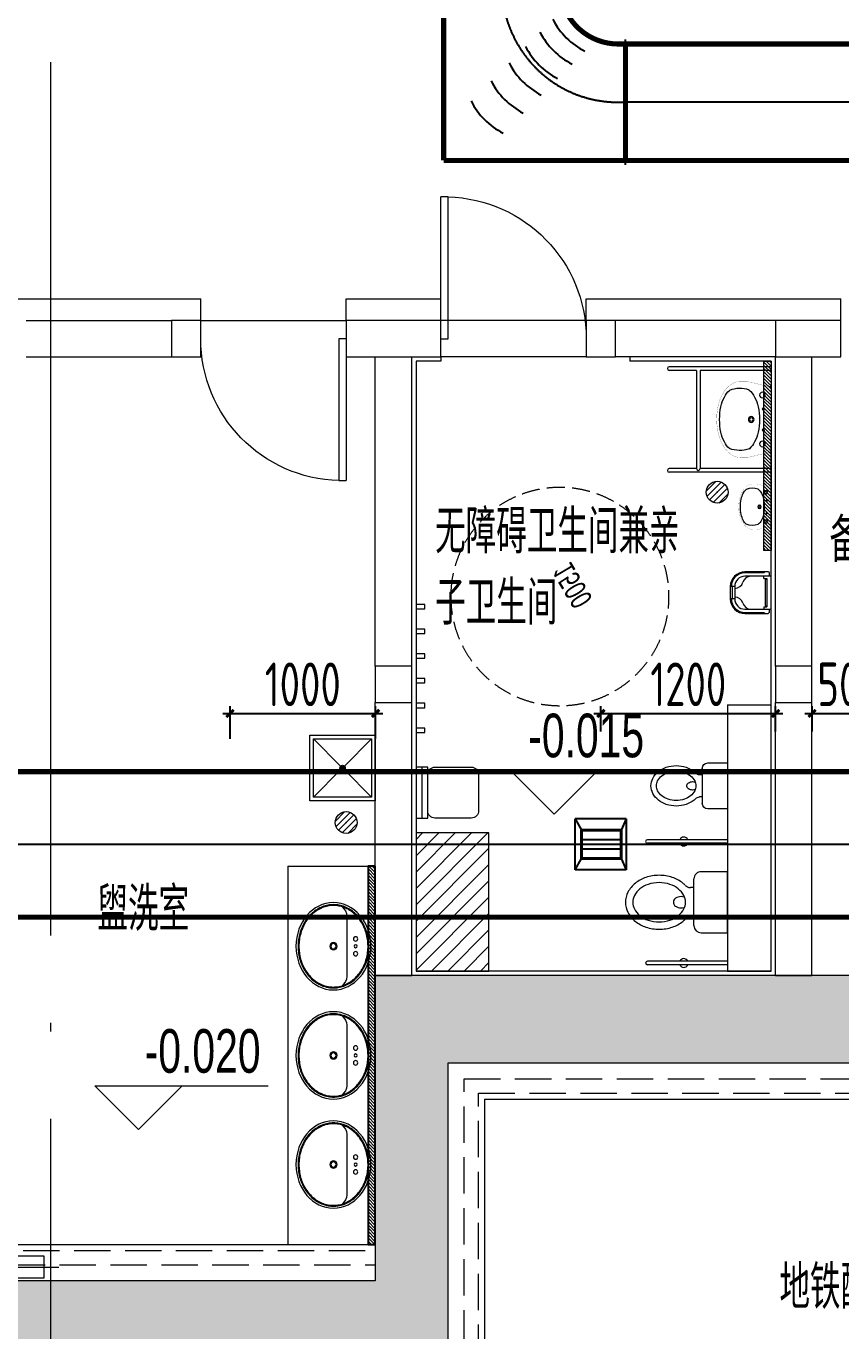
# Model space of a CAD drawing. Extents: x 4 to 13611208, y -605838 to 574722.
# Drawn here: x 12979839 to 12985439, y 413958 to 422925 of the extents above; entities that cross this region are included whole.
import ezdxf

# ---------------------------------------------------------------- set-up
doc = ezdxf.new("R2010")
doc.units = 0
doc.header["$LTSCALE"] = 1000
doc.header["$MEASUREMENT"] = 0
for name, pattern in [('CENTER2', [28.575, 19.05, -3.175, 3.175, -3.175]), ('DASH', [0.35, 0.25, -0.1]), ('DOTE', [2.42, 2, -0.2, 0.02, -0.2])]:
    doc.linetypes.add(name, pattern=pattern)
for name, color, linetype, lineweight in [('1-卫生洁具', 8, 'Continuous', 5), ('PUB_DIM', 8, 'Continuous', 5), ('建筑底图', 8, 'Continuous', 13), ('预埋件', 8, 'Continuous', 5)]:
    doc.layers.add(name, color=color, linetype=linetype, lineweight=lineweight)
for name, color, linetype in [('DUCT-X-P中心线', 5, 'CENTER2'), ('DUCT-X-P标注', 7, 'Continuous'), ('DUCT-X-P法兰', 2, 'Continuous'), ('DUCT-X-P管', 31, 'Continuous'), ('DUCT-X-P管端线', 2, 'Continuous'), ('DUCT-X-P风口', 7, 'Continuous'), ('洁具', 253, 'Continuous')]:
    doc.layers.add(name, color=color, linetype=linetype)
doc.styles.add('C', font='HZTXT_E', dxfattribs={"width": 0.7, "bigfont": 'HZTXT'})
doc.styles.add('du', font='gbenor.shx', dxfattribs={"width": 0.8, "bigfont": 'hztxt.shx'})
doc.styles.add('rs9-hz', font='rs9.shx', dxfattribs={"width": 0.7, "height": 3.5, "bigfont": 'hztxt.shx'})
doc.styles.get("Standard").update_dxf_attribs({"font": 'gbenor.shx', "bigfont": 'gbcbig.shx'})
doc.dimstyles.new('67', dxfattribs={"dimscale": 100, "dimtxt": 3, "dimasz": 0.5, "dimexe": 0.5, "dimexo": 2, "dimgap": 0.5, "dimtad": 2, "dimdec": 0, "dimrnd": 5, "dimzin": 0, "dimdsep": 46, "dimtxsty": 'du', "dimblk": 'ARCHTICK', "dimcen": 0, "dimdle": 0.5, "dimclrd": 256, "dimclre": 256, "dimclrt": 256, "dimazin": 0, "dimtfac": 1, "dimtdec": 0, "dimtix": 1, "dimtmove": 2, "dimatfit": 3, "dimfxl": 100, "dimtolj": 1, "dimtzin": 0, "dimlwd": -1, "dimlwe": -1, "dimarcsym": 0})

# ---------------------------------------------------------------- blocks, each defined once
blk = doc.blocks.new('831OFMOG')
for p, q in [((210.1, 0), (-210.1, 0)), ((-210.1, 0), (-210.1, -180)), ((210.1, -180), (210.1, 0)), ((160.1, -230), (-160.1, -230)), ((-101.4, -230), (-101.4, -254.3)), ((101.4, -230), (101.4, -254.1))]:
    blk.add_line(p, q)
blk.add_lwpolyline([(-135.1, -469.4, 0.080312), (-123, -544.2, 0.089014), (-91.8, -601.5, 0.104918), (-45.6, -639.3, 0.119812), (0.1, -650.4, 0.119812), (45.8, -639.3, 0.104918), (92, -601.5, 0.089014), (123.2, -544.2, 0.080312), (135.3, -469.4, 0.080312), (123.2, -394.6, 0.089014), (92, -337.3, 0.104918), (45.8, -299.5, 0.119812), (0.1, -288.4, 0.119812), (-45.6, -299.5, 0.104918), (-91.8, -337.3, 0.089014), (-123, -394.6, 0.080312)], format="xyb", close=True)
for points in [[(-38.7, -318.5, 0.073567), (-35.6, -339.5, 0.084454), (-27.4, -356, 0.10642), (-14.1, -367.8, 0.129709), (0, -371.5, 0.129709), (14.1, -367.8, 0.10642), (27.4, -356, 0.084454), (35.6, -339.5, 0.073567), (38.7, -318.5, 0.073567), (35.6, -297.5, 0.014016), (34.7, -294.6, 0.10642)], [(-34.7, -294.7, 0.013578), (-35.6, -297.5, 0.073567), (-38.7, -318.5, 0.073567)]]:
    blk.add_lwpolyline(points, format="xyb")
for centre, radius, start, end in [((-160.1, -180), 50, 180, 270), ((-151.4, -254.3), 50, 314.81437, 0), ((151.4, -254.1), 50, 180, 225.25549), ((160.1, -180), 50, 270, 0), ((52.2, -452.8), 234.6, 141.28635, 161.63333), ((20.4, -427.3), 193.8, 134.81437, 141.28635), ((-20.2, -427.3), 193.8, 38.71365, 45.25549), ((-52, -452.8), 234.6, 18.36667, 38.71365), ((102.3, -469.4), 287.4, 161.63333, 180), ((-102.1, -469.4), 287.4, 0, 18.36667), ((102.3, -469.4), 287.4, 180, 198.36667), ((-102.1, -469.4), 287.4, 341.63333, 0), ((52.2, -486), 234.6, 198.36667, 218.71365), ((-52, -486), 234.6, 321.28635, 341.63333), ((20.4, -511.6), 193.8, 218.71365, 242.67141), ((0.1, -550.8), 149.6, 242.67141, 270), ((0.1, -550.8), 149.6, 270, 297.32859), ((-20.2, -511.6), 193.8, 297.32859, 321.28635)]:
    blk.add_arc(centre, radius, start, end)
at = {"width": 0.8, "flags": 9}
for tag in ['XSIZE', 'YSIZE']:
    blk.add_attdef(tag, (0, 0), '', height=0.5, dxfattribs=at)
blk = doc.blocks.new('M_E11')
for p, q in [((-280, -10), (-280, 0)), ((280, 0), (280, -10)), ((-251, -189), (-251, -186)), ((-248, -183), (-250, -185))]:
    blk.add_line(p, q)
at = {"const_width": 1.5}
for points in [[(-280, 0), (280, 0)], [(-326, -200), (-280, -5)], [(326, -204), (280, -5)]]:
    blk.add_lwpolyline(points, dxfattribs=at)
for points in [[(253, -188, 0.098208), (193, -141, 0.066287), (110, -111, 0.052428), (0, -100, 0.052428), (-110, -111, 0.066287), (-193, -141, 0.093876), (-251, -186, 0.171377)], [(-250, -358, 0.091341), (-193, -401, 0.066287), (-110, -431, 0.052428), (0, -442, 0.052428), (110, -431, 0.066287), (193, -401, 0.091756), (250, -358, 0.171377)]]:
    blk.add_lwpolyline(points, format="xyb")
for points in [[(-326, -200, 0.008223), (-326, -204, 0.149285)], [(-326, -266, 0.149285), (-304, -337, 0.107079), (-231, -408, 0.075625), (-131, -450, 0.062436), (-1, -467, 0.062436), (130, -452, 0.075625), (230, -410, 0.107079), (304, -339, 0.149285), (326, -268, 0.005205), (326, -266, 0.086596)]]:
    blk.add_lwpolyline(points, format="xyb", dxfattribs=at)
at = {"const_width": 1.5, "flags": 128}
for points in [[(-326, -204), (-326, -268)], [(326, -204), (326, -268)]]:
    blk.add_lwpolyline(points, dxfattribs=at)
at = {"flags": 128}
for points in [[(-253, -188, 0.172546), (-250, -358, 0.726395)], [(253, -188, -0.172546), (250, -358, -0.726395)]]:
    blk.add_lwpolyline(points, format="xyb", dxfattribs=at)
for centre, radius in [((-210, -75), 24), ((-210, -75), 24), ((-210, -75), 24), ((-90, -65), 10), ((90, -65), 10), ((210, -75), 24), ((0, -170), 25), ((0, -170), 15)]:
    blk.add_circle(centre, radius)
blk.add_arc((-250, -186), 1, 131.3224, 180)
at = {"width": 0.8, "flags": 9}
for tag in ['XSIZE', 'YSIZE']:
    blk.add_attdef(tag, (0, 0), '', height=0.5, dxfattribs=at)
blk = doc.blocks.new('et4t4t4t')
at = {"layer": '1-卫生洁具', "color": 8, "linetype": 'DASH', "ltscale": 0.5}
blk.add_circle((300620.7, -254962.5), 750, dxfattribs=at)
at = {"layer": 'PUB_DIM', "color": 8, "linetype": 'ByBlock'}
for points in [[(300620.7, -254962.5, 0, 0, 0), (300943, -254398, 33, 0, 0), (300992.6, -254311.2, 0, 0, 0)], [(300620.7, -254962.5, 0, 0, 0), (300298.4, -255527, 33, 0, 0), (300248.9, -255613.8, 0, 0, 0)]]:
    blk.add_lwpolyline(points, format="xyseb", dxfattribs=at)
at = {"layer": 'PUB_DIM', "color": 8, "linetype": 'ByBlock', "style": 'C', "width": 0.7}
blk.add_text('1500', height=150, rotation=59.41587, dxfattribs=at).set_placement((300691.8, -255212.1))
blk = doc.blocks.new('洗手盆')
at = {"layer": '洁具', "color": 8, "lineweight": 5}
blk.add_line((-673032.2, -786964.4), (-673448.5, -786964.4), dxfattribs=at)
for centre, radius in [((-673291.3, -786904.4), 15), ((-673189.3, -786904.4), 15), ((-673240.3, -786904.4), 10), ((-673240.3, -787056.9), 25), ((-673240.3, -787056.9), 18)]:
    blk.add_circle(centre, radius, dxfattribs=at)
for centre, start, end in [((-673438.1, -787060.3), 96.15199, 139.44317), ((-673042.5, -787060.3), 40.55683, 83.84801)]:
    blk.add_arc(centre, 96.5, start, end, dxfattribs=at)
blk.add_ellipse((-673240.3, -787056.9), major_axis=(-300, 0), ratio=0.858334, dxfattribs=at)
for points, knots in [([(-673526.3, -787056.9), (-673526.3, -787065), (-673525.9, -787073.2), (-673523, -787097.5), (-673519.1, -787113.5), (-673508.9, -787141.6), (-673503.2, -787153.7), (-673489.5, -787177.1), (-673481.5, -787188.3), (-673463.5, -787209.6), (-673453.5, -787219.6), (-673431.7, -787238.2), (-673419.9, -787246.8), (-673394.9, -787262.1), (-673381.7, -787268.9), (-673354, -787280.7), (-673339.5, -787285.6), (-673309.7, -787293.5), (-673294.4, -787296.3), (-673263.4, -787299.9), (-673247.6, -787300.7), (-673216.4, -787299.9), (-673200.8, -787298.4), (-673170.2, -787293.3), (-673155.2, -787289.7), (-673126, -787280.4), (-673111.9, -787274.8), (-673084.9, -787261.6), (-673072, -787254.1), (-673047.9, -787237.5), (-673036.7, -787228.3), (-673016.1, -787208.6), (-673006.8, -787198), (-672990.3, -787175.8), (-672983.1, -787164.1), (-672971.1, -787140), (-672966.2, -787127.5), (-672958.9, -787102.1), (-672956.5, -787089.2), (-672954, -787063.2), (-672954, -787050.1), (-672956.5, -787024), (-672959, -787011.1), (-672966.4, -786985.7), (-672971.3, -786973.3), (-672983.4, -786949.2), (-672990.6, -786937.5), (-673007.2, -786915.3), (-673016.5, -786904.8), (-673037.1, -786885.1), (-673048.4, -786875.9), (-673072.5, -786859.3), (-673085.4, -786851.8), (-673112.4, -786838.7), (-673126.6, -786833.1), (-673155.8, -786823.9), (-673170.8, -786820.3), (-673201.4, -786815.3), (-673217, -786813.8), (-673248.1, -786813.1), (-673263.8, -786813.8), (-673294.6, -786817.4), (-673309.9, -786820.3), (-673339.7, -786828.2), (-673354.2, -786833.1), (-673382, -786845), (-673395.3, -786851.9), (-673420.5, -786867.4), (-673432.3, -786876), (-673454.2, -786894.7), (-673464.2, -786904.8), (-673482.1, -786926.2), (-673490.1, -786937.6), (-673503.7, -786961.1), (-673509.4, -786973.3), (-673518.4, -786998.3), (-673521.7, -787011.2), (-673525.5, -787035), (-673526.3, -787045.9), (-673526.3, -787056.9)], [0, 0, 0, 0, 0.101307, 0.101307, 0.30392, 0.30392, 0.465598, 0.465598, 0.627276, 0.627276, 0.788954, 0.788954, 0.950632, 0.950632, 1.111032, 1.111032, 1.273689, 1.273689, 1.436441, 1.436441, 1.599951, 1.599951, 1.762343, 1.762343, 1.924735, 1.924735, 2.087127, 2.087127, 2.249518, 2.249518, 2.41191, 2.41191, 2.574302, 2.574302, 2.736694, 2.736694, 2.899085, 2.899085, 3.061477, 3.061477, 3.223869, 3.223869, 3.386261, 3.386261, 3.548653, 3.548653, 3.711044, 3.711044, 3.873436, 3.873436, 4.035828, 4.035828, 4.19822, 4.19822, 4.360612, 4.360612, 4.523003, 4.523003, 4.685395, 4.685395, 4.847787, 4.847787, 5.010179, 5.010179, 5.172571, 5.172571, 5.334962, 5.334962, 5.497354, 5.497354, 5.659746, 5.659746, 5.822138, 5.822138, 5.98453, 5.98453, 6.146921, 6.146921, 6.283185, 6.283185, 6.283185, 6.283185]), ([(-673520.3, -787056.9), (-673520.3, -787064.9), (-673519.9, -787072.9), (-673517, -787096.4), (-673513.4, -787111.7), (-673503.7, -787138.4), (-673498.3, -787149.9), (-673485.6, -787172.1), (-673478.2, -787182.7), (-673461.4, -787203.1), (-673452.1, -787212.7), (-673431.7, -787230.6), (-673420.7, -787238.9), (-673396.8, -787254.2), (-673383.9, -787261.1), (-673356.9, -787273.2), (-673342.8, -787278.3), (-673313.9, -787286.4), (-673299.1, -787289.4), (-673269.3, -787293.4), (-673254.1, -787294.4), (-673223.9, -787294.3), (-673208.8, -787293.2), (-673178.9, -787288.9), (-673164.2, -787285.8), (-673135.7, -787277.5), (-673121.8, -787272.4), (-673095.2, -787260.3), (-673082.5, -787253.4), (-673058.6, -787237.9), (-673047.4, -787229.3), (-673026.7, -787210.9), (-673017.3, -787201), (-673000.5, -787180), (-672993.1, -787169), (-672980.5, -787146.2), (-672975.3, -787134.4), (-672967.1, -787110.2), (-672964.1, -787097.9), (-672960.6, -787073), (-672960, -787060.4), (-672961.1, -787035.4), (-672962.8, -787022.9), (-672968.6, -786998.3), (-672972.6, -786986.2), (-672983, -786962.6), (-672989.2, -786951.1), (-673003.9, -786929.1), (-673012.3, -786918.6), (-673030.9, -786898.8), (-673041.2, -786889.5), (-673063.5, -786872.4), (-673075.5, -786864.6), (-673100.7, -786850.7), (-673114, -786844.6), (-673141.7, -786834.3), (-673156, -786830.1), (-673185.3, -786823.7), (-673200.2, -786821.5), (-673230.3, -786819.2), (-673245.5, -786819.1), (-673275.7, -786820.9), (-673290.7, -786822.9), (-673320.1, -786828.9), (-673334.5, -786832.9), (-673362.3, -786842.8), (-673375.8, -786848.7), (-673401.3, -786862.2), (-673413.4, -786869.8), (-673436, -786886.6), (-673446.5, -786895.8), (-673465.6, -786915.3), (-673474.2, -786925.8), (-673489.3, -786947.6), (-673495.8, -786958.9), (-673506.6, -786982.4), (-673510.9, -786994.5), (-673517.3, -787019.8), (-673519.4, -787033.1), (-673520.2, -787049.9), (-673520.3, -787053.4), (-673520.3, -787056.9)], [0, 0, 0, 0, 0.102784, 0.102784, 0.302001, 0.302001, 0.458934, 0.458934, 0.615867, 0.615867, 0.772801, 0.772801, 0.929734, 0.929734, 1.091784, 1.091784, 1.254619, 1.254619, 1.415052, 1.415052, 1.575485, 1.575485, 1.735918, 1.735918, 1.896351, 1.896351, 2.056784, 2.056784, 2.217217, 2.217217, 2.377649, 2.377649, 2.538082, 2.538082, 2.698515, 2.698515, 2.858948, 2.858948, 3.019381, 3.019381, 3.179814, 3.179814, 3.340247, 3.340247, 3.500679, 3.500679, 3.661112, 3.661112, 3.821545, 3.821545, 3.981978, 3.981978, 4.142411, 4.142411, 4.302844, 4.302844, 4.463277, 4.463277, 4.62371, 4.62371, 4.784142, 4.784142, 4.944575, 4.944575, 5.105008, 5.105008, 5.265441, 5.265441, 5.425874, 5.425874, 5.586307, 5.586307, 5.74674, 5.74674, 5.907172, 5.907172, 6.067605, 6.067605, 6.238754, 6.238754, 6.283185, 6.283185, 6.283185, 6.283185])]:
    blk.add_open_spline(points, degree=3, knots=knots, dxfattribs=at)
blk = doc.blocks.new('et3t4t4')
at = {"layer": '1-卫生洁具', "color": 8}
for p, q in [((285010.7, -207006.2), (287610.7, -207006.2)), ((285010.7, -207006.2), (285010.7, -207606.2)), ((287610.7, -207006.2), (287610.7, -207606.2)), ((285010.7, -207606.2), (287610.7, -207606.2))]:
    blk.add_line(p, q, dxfattribs=at)
at = {"layer": '洁具', "color": 8, "rotation": 180}
for p in [(-387679.6, -994375.6), (-386929.6, -994375.6), (-386179.6, -994375.6)]:
    blk.add_blockref('洗手盆', p, dxfattribs=at)
blk = doc.blocks.new('$lvtry$00000171')
for p, q in [((-74.2, 10.6), (-10.6, 74.2)), ((-69.8, -27.4), (27.4, 69.8)), ((-53, -53), (53, 53)), ((-27.4, -69.8), (69.8, 27.4)), ((10.6, -74.2), (74.2, -10.6))]:
    blk.add_line(p, q)
blk.add_circle((0, 0), 75)
blk.add_point((0, 0))
blk = doc.blocks.new('$plan$00002154')
for p, q in [((-449.999625, 450), (449.999625, 450)), ((-449.999625, -450), (-449.999625, 450)), ((-399.999625, 400), (399.999625, 400)), ((-399.999625, 400), (-26.107125, 26.1075)), ((-399.999625, -400), (-399.999625, 400)), ((26.392875, 26.3925), (399.999625, 400)), ((399.999625, 400), (399.999625, -400)), ((449.999625, 450), (449.999625, -450)), ((24.999625, 0), (-24.999625, 0)), ((0.000375, -25), (0.000375, 25)), ((-399.999625, -400), (-26.497125, -26.495)), ((26.584875, -26.585), (399.999625, -400)), ((449.999625, -450), (-449.999625, -450)), ((399.999625, -400), (-399.999625, -400))]:
    blk.add_line(p, q)
for radius in [37.5, 25]:
    blk.add_circle((0.000375, 0), radius)
blk = doc.blocks.new('dxg')
at = {"layer": '预埋件', "color": 8}
blk.add_line((12400099.7, -4150605.3), (12400799.7, -4150605.3), dxfattribs=at)
blk.add_lwpolyline([(12400199.7, -4150680.3), (12400199.7, -4150530.3), (12400699.7, -4150530.3), (12400699.7, -4150680.3), (12400199.7, -4150680.3)], dxfattribs=at)
blk = doc.blocks.new('$DorLib2D$00000001')
for p, q in [((0.45, 0.975), (0.5, 0.975)), ((0.45, 0), (0.45, 0.975)), ((0.5, 0), (0.5, 0.975)), ((0.5, 0), (0.45, 0))]:
    blk.add_line(p, q)
at = {"lineweight": 13}
blk.add_arc((0.475, 0), 0.975, 91.46928, 180, dxfattribs=at)
blk = doc.blocks.new('3号出入口附属')
at = {"layer": '建筑底图'}
h = blk.add_hatch(dxfattribs=at)
h.set_pattern_fill('钢筋混凝土', color=8, scale=100, style=0)
h.set_pattern_definition([(45, (0, 0), (-176.7766953, 176.7766953), []), (50, (0, 0), (717.260183, -62.752135), [75, -825]), (355, (0, 0), (-138.751334, 752.192134), [60, -660]), (100.4514, (59.8, -5.2), (578.50938, 689.439542), [63.74019, -701.14211]), (46.1842, (0, 200), (1067.24105, -165.519014), [112.5, -1237.5]), (96.6356, (88.9, 186.2), (934.66271, 974.11787), [95.61029, -1051.713]), (351.1842, (0, 200), (934.66195, 974.1186), [90, -990]), (21, (100, 150), (596.907052, -402.61889), [75, -825]), (326, (100, 150), (243.31533, 725.150045), [60, -660]), (71.4514, (149.74, 116.45), (840.22263, 322.530497), [63.74019, -701.14211]), (37.5, (0, 0), (12.1598553, 332.893854), [0, -652, 0, -670, 0, -662.5]), (7.5, (0, 0), (263.069537, 394.411712), [0, -382, 0, -637, 0, -252.5]), (327.5, (-223, 0), (533.822436, -22.554872), [0, -250, 0, -780, 0, -1035]), (317.5, (-323, 0), (583.18617, 100.104982), [0, -325, 0, -518, 0, -735])])
h.paths.add_polyline_path([(11912754.3, 283768.3), (11912754.3, 273868.3), (11932334.3, 273868.3), (11932334.3, 272018.3), (11930772.1, 272018.3), (11930772.1, 271318.3), (11932934.3, 271318.3), (11932934.3, 275968.3), (11938354.3, 275968.3), (11938354.3, 275468.3), (11939104.3, 275468.3), (11939104.3, 271318.3), (11939704.3, 271318.3), (11939704.3, 276068.3), (11938954.3, 276068.3), (11938954.3, 280468.3), (11939704.3, 280468.3), (11939704.3, 281068.3), (11938354.3, 281068.3), (11938354.3, 276568.3), (11932434.3, 276568.3), (11932434.3, 274468.3), (11913354.3, 274468.3), (11913354.3, 283768.3)])
h = blk.add_hatch(dxfattribs=at)
h.set_pattern_fill('ANSI31', color=256, scale=10, angle=-90, style=0)
h.set_pattern_definition([(315, (12641250.717, 954520.634), (11.22532015, 11.22532015), [])])
h.paths.add_polyline_path([(11935104.3, 279488.3), (11935104.3, 280788.3), (11935154.3, 280788.3), (11935154.3, 279488.3)])
h = blk.add_hatch(dxfattribs=at)
h.set_pattern_fill('ANSI31', color=8, scale=50)
h.set_pattern_definition([(45, (12641250.72, 954000.634), (-56.126601, 56.126601), [])])
h.paths.add_polyline_path([(11932714.3, 276598.3), (11933214.3, 276598.3), (11933214.3, 277548.3), (11932714.3, 277548.3)])
h = blk.add_hatch(dxfattribs=at)
h.set_pattern_fill('ANSI31', color=8, scale=10, angle=-90, style=0)
h.set_pattern_definition([(315, (12601840.35, 904752.943), (11.22532015, 11.22532015), [])])
h.paths.add_polyline_path([(11932434.3, 277318.3), (11932384.3, 277318.3), (11932384.3, 274718.3), (11932434.3, 274718.3)])
at = {"layer": '建筑底图', "color": 8, "linetype": 'DOTE', "ltscale": 3}
blk.add_line((11930204.3, 269583), (11930204.3, 294100), dxfattribs=at)
at = {"layer": '建筑底图', "ltscale": 3}
for p, q in [((11931234.3, 281068.3), (11931234.3, 281218.3)), ((11932234.3, 281068.3), (11932234.3, 281218.3)), ((11932884.3, 281068.3), (11932884.3, 281218.3)), ((11933884.3, 281068.3), (11933884.3, 281218.3)), ((11935634.3, 281068.3), (11935634.3, 281218.3))]:
    blk.add_line(p, q, dxfattribs=at)
at = {"layer": '建筑底图'}
for p, q in [((11930034.3, 281068.3), (11931034.3, 281068.3)), ((11931234.3, 281068.3), (11931034.3, 281068.3)), ((11931034.3, 281068.3), (11931034.3, 280818.3)), ((11931234.3, 280818.3), (11931234.3, 281068.3)), ((11931234.3, 281068.3), (11932234.3, 281068.3)), ((11932884.3, 281068.3), (11932234.3, 281068.3)), ((11932234.3, 281068.3), (11932234.3, 280818.3)), ((11933884.3, 281068.3), (11932884.3, 281068.3)), ((11932884.3, 280818.3), (11932884.3, 281068.3)), ((11934084.3, 281068.3), (11933884.3, 281068.3)), ((11933884.3, 281068.3), (11933884.3, 280818.3)), ((11935184.3, 281068.3), (11934084.3, 281068.3)), ((11934084.3, 280818.3), (11934084.3, 281068.3)), ((11935634.3, 281068.3), (11935184.3, 281068.3)), ((11935184.3, 281068.3), (11935184.3, 280818.3)), ((11935634.3, 280818.3), (11935634.3, 281068.3)), ((11930034.3, 280818.3), (11931034.3, 280818.3)), ((11931034.3, 280818.3), (11931234.3, 280818.3)), ((11932234.3, 280818.3), (11932884.3, 280818.3)), ((11932434.3, 278693.3), (11932434.3, 280818.3)), ((11932684.3, 278693.3), (11932684.3, 280818.3)), ((11933884.3, 280818.3), (11932884.3, 280818.3)), ((11933884.3, 280818.3), (11934084.3, 280818.3)), ((11935184.3, 280818.3), (11934084.3, 280818.3)), ((11934184.3, 280818.3), (11934184.3, 280788.3)), ((11935154.3, 280788.3), (11934184.3, 280788.3)), ((11935154.3, 280750.8), (11934454.3, 280750.8)), ((11935184.3, 280818.3), (11935634.3, 280818.3)), ((11935184.3, 278693.3), (11935184.3, 280818.3)), ((11935434.3, 278693.3), (11935434.3, 280818.3)), ((11934641.8, 280725.8), (11934454.3, 280725.8)), ((11934641.8, 280725.8), (11934641.8, 280050.8)), ((11934666.8, 280725.8), (11934666.8, 280050.8)), ((11935154.3, 280725.8), (11934666.8, 280725.8)), ((11934641.8, 280050.8), (11934454.3, 280050.8)), ((11935154.3, 280025.8), (11934454.3, 280025.8)), ((11935154.3, 280050.8), (11934666.8, 280050.8)), ((11935104.8, 279295.9), (11935104.8, 279310.9)), ((11935154.3, 279084.9), (11935154.3, 279310.9)), ((11934904.3, 279240.9), (11934874.3, 279240.9)), ((11934889.3, 279154.9), (11934889.3, 279240.9)), ((11935114.3, 279280.9), (11935114.3, 279114.9)), ((11935124.3, 279295.9), (11935124.3, 279099.9)), ((11934904.3, 279154.9), (11934874.3, 279154.9)), ((11935104.8, 279099.9), (11935104.8, 279084.9)), ((11935104.8, 279061.9), (11935114.3, 279054.9)), ((11935134.3, 279054.9), (11935144.3, 279064.9)), ((11932684.3, 278693.3), (11932434.3, 278693.3)), ((11932434.3, 278693.3), (11932434.3, 278443.3)), ((11932684.3, 278443.3), (11932684.3, 278693.3)), ((11935434.3, 278693.3), (11935184.3, 278693.3)), ((11935184.3, 278693.3), (11935184.3, 278443.3)), ((11935434.3, 278443.3), (11935434.3, 278693.3)), ((11932434.3, 278443.3), (11932684.3, 278443.3)), ((11934854.3, 278427.9), (11934854.3, 276598.3)), ((11934854.3, 278427.9), (11935154.3, 278427.9)), ((11935184.3, 276568.3), (11935184.3, 278443.3)), ((11935184.3, 278443.3), (11935434.3, 278443.3)), ((11935434.3, 276568.3), (11935434.3, 278443.3)), ((11932754.3, 277999.3), (11932754.3, 277649.3)), ((11934854.3, 277500.7), (11934304.3, 277500.7)), ((11934854.3, 277475.7), (11934304.3, 277475.7)), ((11934854.3, 276665.7), (11934304.3, 276665.7)), ((11934854.3, 276640.7), (11934304.3, 276640.7)), ((11935184.3, 276568.3), (11935434.3, 276568.3)), ((11932434.3, 274468.3), (11913354.3, 274468.3))]:
    blk.add_line(p, q, dxfattribs=at)
at = {"layer": '建筑底图', "linetype": 'ByBlock'}
for p, q in [((11932884.3, 280788.3), (11932714.3, 280788.3)), ((11932884.3, 280818.3), (11932884.3, 280788.3)), ((11935154.3, 276598.3), (11935154.3, 280268.3))]:
    blk.add_line(p, q, dxfattribs=at)
at = {"layer": '建筑底图', "color": 8, "linetype": 'ByBlock'}
blk.add_line((11932714.3, 280788.3), (11932714.3, 276598.3), dxfattribs=at)
at = {"layer": '建筑底图', "color": 8}
for p, q in [((11932434.3, 276568.3), (11932434.3, 278443.3)), ((11932684.3, 276568.3), (11932684.3, 278443.3)), ((11933663.5, 277677), (11933363.5, 277977)), ((11933363.5, 277977), (11934333, 277977)), ((11933663.5, 277677), (11933963.5, 277977)), ((11938354.3, 276568.3), (11932434.3, 276568.3)), ((11932434.3, 276568.3), (11932434.3, 274468.3)), ((11932434.3, 276568.3), (11932684.3, 276568.3)), ((11935154.3, 276598.3), (11932714.3, 276598.3)), ((11932934.3, 271318.3), (11932934.3, 275968.3)), ((11932934.3, 275968.3), (11938354.3, 275968.3)), ((11930807.5, 275509), (11930507.5, 275809)), ((11930507.5, 275809), (11931697, 275809)), ((11930807.5, 275509), (11931107.5, 275809))]:
    blk.add_line(p, q, dxfattribs=at)
at = {"layer": '建筑底图', "color": 1}
blk.add_line((11934854.3, 276598.3), (11935154.3, 276598.3), dxfattribs=at)
at = {"layer": '建筑底图', "color": 8, "ltscale": 3}
blk.add_line((11933184.3, 275718.3), (11933184.3, 271068.3), dxfattribs=at)
at = {"layer": '建筑底图', "color": 8, "linetype": 'DASH'}
for points in [[(11913464.3, 283768.3), (11913464.3, 274578.3), (11932434.3, 274578.3)], [(11913564.3, 283768.3), (11913564.3, 274678.3), (11932434.3, 274678.3)], [(11933044.3, 271218.3), (11933044.3, 275858.3), (11938244.3, 275858.3), (11938244.3, 275358.3), (11938994.3, 275358.3), (11938994.3, 271208.3), (11939814.3, 271208.3), (11939814.3, 275468.3)], [(11933144.3, 271118.3), (11933144.3, 275758.3), (11938144.3, 275758.3), (11938144.3, 275258.3), (11938894.3, 275258.3), (11938894.3, 271108.3), (11939914.3, 271108.3), (11939914.3, 275468.3)]]:
    blk.add_lwpolyline(points, dxfattribs=at)
at = {"layer": '建筑底图', "color": 8, "ltscale": 3}
for points in [[(11913604.3, 283768.3), (11913604.3, 274718.3), (11932434.3, 274718.3)], [(11933184.3, 275718.3), (11938104.3, 275718.3), (11938104.3, 275218.3), (11938854.3, 275218.3), (11938854.3, 271068.3), (11939954.3, 271068.3), (11939954.3, 273988.3)]]:
    blk.add_lwpolyline(points, dxfattribs=at)
at = {"layer": '建筑底图', "ltscale": 3}
for points in [[(11929584.3, 281068.3), (11929584.3, 281218.3), (11931234.3, 281218.3)], [(11932234.3, 281218.3), (11932884.3, 281218.3)], [(11933884.3, 281218.3), (11935634.3, 281218.3)]]:
    blk.add_lwpolyline(points, dxfattribs=at)
at = {"layer": '建筑底图'}
for points in [[(11935104.3, 279488.3), (11935104.3, 280788.3), (11935154.3, 280788.3), (11935154.3, 279488.3)], [(11932714.3, 279087.9), (11932774.3, 279087.9), (11932774.3, 279117.9), (11932714.3, 279117.9)], [(11932714.3, 278917.9), (11932774.3, 278917.9), (11932774.3, 278947.9), (11932714.3, 278947.9)], [(11932714.3, 278747.9), (11932774.3, 278747.9), (11932774.3, 278777.9), (11932714.3, 278777.9)], [(11932714.3, 278577.9), (11932774.3, 278577.9), (11932774.3, 278607.9), (11932714.3, 278607.9)], [(11932714.3, 278407.9), (11932774.3, 278407.9), (11932774.3, 278437.9), (11932714.3, 278437.9)], [(11932714.3, 278237.9), (11932774.3, 278237.9), (11932774.3, 278267.9), (11932714.3, 278267.9)], [(11932794.3, 277649.3), (11932794.3, 277999.3), (11932714.3, 277999.3), (11932714.3, 277649.3)]]:
    blk.add_lwpolyline(points, close=True, dxfattribs=at)
for points in [[(11935144.3, 279310.9), (11935144.3, 279330.9, 0.414214), (11935134.3, 279340.9), (11934974.3, 279340.9, 0.414214), (11934874.3, 279240.9), (11934874.3, 279154.9, 0.414214), (11934974.3, 279054.9), (11935134.3, 279054.9)], [(11935104.8, 279333.9), (11934974.3, 279333.9, 0.414214), (11934881.3, 279240.9)], [(11935154.3, 279310.9), (11934974.3, 279310.9, 0.414214), (11934904.3, 279240.9), (11934904.3, 279154.9, 0.414214), (11934974.3, 279084.9), (11935154.3, 279084.9)], [(11935114.3, 279340.9), (11935114.3, 279340.9, 0.327538), (11935104.8, 279333.9)], [(11934881.3, 279154.9, 0.414214), (11934974.3, 279061.9), (11935104.8, 279061.9)]]:
    blk.add_lwpolyline(points, format="xyb", dxfattribs=at)
for points in [[(11935104.8, 279295.9), (11935124.3, 279295.9)], [(11935104.8, 279099.9), (11935124.3, 279099.9)], [(11935144.3, 279064.9), (11935144.3, 279084.9)]]:
    blk.add_lwpolyline(points, dxfattribs=at)
blk.add_lwpolyline([(11932794.3, 277699.3), (11932794.3, 277949.3, -0.414214), (11932844.3, 277999.3), (11933094.3, 277999.3, -0.414214), (11933144.3, 277949.3), (11933144.3, 277699.3, -0.414214), (11933094.3, 277649.3), (11932844.3, 277649.3, -0.414214)], format="xyb", close=True, dxfattribs=at)
at = {"layer": '建筑底图', "color": 8}
blk.add_lwpolyline([(11932714.3, 276598.3), (11933214.3, 276598.3), (11933214.3, 277548.3), (11932714.3, 277548.3)], close=True, dxfattribs=at)
at = {"layer": '建筑底图', "color": 8, "linetype": 'ByBlock', "lineweight": -3}
blk.add_lwpolyline([(11932434.3, 277318.3), (11932384.3, 277318.3), (11932384.3, 274718.3), (11932434.3, 274718.3)], close=True, dxfattribs=at)
at = {"layer": '建筑底图'}
for centre, radius, start, end in [((11934454.3, 280738.3), 12.5, 90, 270), ((11934454.3, 280038.3), 12.5, 90, 270), ((11934654.3, 280050.8), 12.5, 180, 360), ((11935016.8, 279253.1), 57.8, 90.47761, 163.68923), ((11934903, 279289.7), 61.9, 271.24528, 340.72895), ((11935144.3, 279280.9), 30, 150, 180), ((11934903, 279106), 61.9, 19.27105, 88.75472), ((11935016.8, 279142.7), 57.8, 196.31077, 269.52239), ((11935144.3, 279114.9), 30, 180, 210), ((11934554.3, 277488.2), 30, 24.62432, 155.37568), ((11934304.3, 277488.2), 12.5, 90, 270), ((11934554.3, 277488.2), 30, 204.62432, 335.37568), ((11934304.3, 276653.2), 12.5, 90, 270), ((11934554.3, 276653.2), 30, 24.62432, 155.37568), ((11934554.3, 276653.2), 30, 204.62432, 335.37568)]:
    blk.add_arc(centre, radius, start, end, dxfattribs=at)
at = {"layer": '建筑底图', "xscale": 1000, "yscale": -1000, "zscale": 1000, "rotation": 180}
blk.add_blockref('$DorLib2D$00000001', (11933384.3, 280943.3), dxfattribs=at)
at = {"layer": '建筑底图', "ltscale": 3, "xscale": 1000, "yscale": -1000, "zscale": 1000, "rotation": 359.9999999967609}
blk.add_blockref('$DorLib2D$00000001', (11931734.3, 280943.3), dxfattribs=at)
at = {"layer": '建筑底图', "extrusion": (3.52303e-07, -5.40222e-09, 1), "rotation": 270.0000000000001}
for p, xscale, yscale, zscale in [((11935154.3, 280388.3), -0.7999999988824131, 0.7999999988824131, 0.7999999988824132), ((11935156, 279788.3), -0.47999999858439, 0.47999999858439, 0.47999999858439)]:
    blk.add_blockref('M_E11', p, dxfattribs=dict(at, xscale=xscale, yscale=yscale, zscale=zscale))
at = {"layer": '建筑底图', "rotation": 180}
blk.add_blockref('$lvtry$00000171', (11934784.3, 279888.3), dxfattribs=at)
at = {"layer": '建筑底图', "color": 7, "linetype": 'ByBlock', "lineweight": -3, "xscale": -1, "rotation": 180}
blk.add_blockref('et4t4t4t', (11633082.1, 24209), dxfattribs=at)
at = {"layer": '建筑底图', "color": 6, "ltscale": 3, "xscale": 0.5, "yscale": 0.5, "zscale": 0.8999280056299925, "rotation": 90.00000000000001}
blk.add_blockref('$plan$00002154', (11932209.3, 277993.3), dxfattribs=at)
at = {"layer": '建筑底图', "color": 1, "extrusion": (5.40222e-09, 3.52303e-07, 1), "xscale": -0.7500000000000012, "yscale": 0.7500000000000012, "zscale": 0.7500000000000012, "rotation": 270.0000000062604}
blk.add_blockref('831OFMOG', (11934854.3, 277870.7), dxfattribs=at)
at = {"layer": '建筑底图', "color": 8, "rotation": 180}
blk.add_blockref('$lvtry$00000171', (11932234.3, 277618.3), dxfattribs=at)
at = {"layer": '建筑底图', "color": 8, "linetype": 'ByBlock', "xscale": -1, "rotation": 90}
blk.add_blockref('et3t4t4', (11724828.1, 562329), dxfattribs=at)
at = {"layer": '建筑底图', "extrusion": (5.40222e-09, 3.52303e-07, 1), "rotation": 270}
blk.add_blockref('831OFMOG', (11934854.3, 277070.7), dxfattribs=at)
at = {"layer": '建筑底图', "lineweight": -3, "xscale": -1, "rotation": 180}
blk.add_blockref('dxg', (-470540.4, -3876041.5), dxfattribs=at)
at = {"layer": '建筑底图', "color": 0, "style": 'rs9-hz', "width": 0.7}
for s, p in [('无障碍卫生间兼亲', (11932845.5, 279468.2)), ('备用间', (11935555.9, 279410)), ('子卫生间', (11932845.5, 278978.2)), ('盥洗室', (11930525.2, 276874)), ('地铁配套用房', (11935212.1, 274275.5))]:
    blk.add_text(s, height=300, dxfattribs=at).set_placement(p)
at = {"layer": '建筑底图', "color": 8, "style": 'rs9-hz', "width": 0.7}
for s, p in [('-0.015', (11933485.5, 278067)), ('-0.020', (11930849.5, 275899))]:
    blk.add_text(s, height=300, dxfattribs=at).set_placement(p)
blk = doc.blocks.new('_ArchTick')
at = {"color": 0, "linetype": 'ByBlock', "const_width": 0.4}
blk.add_lwpolyline([(-0.5, -0.5), (0.5, 0.5)], dxfattribs=at)
blk = doc.blocks.new('*D2303')
at = {"layer": 'DUCT-X-P标注', "transparency": 16777216}
for p, q in [((12981190.3, 418201.7), (12982290.3, 418201.7)), ((12981240.3, 418026.7), (12981240.3, 418251.7)), ((12982240.3, 418026.7), (12982240.3, 418251.7))]:
    blk.add_line(p, q, dxfattribs=at)
at = {"layer": 'DUCT-X-P标注', "transparency": 16777216, "xscale": 50, "yscale": 50, "zscale": 50, "rotation": 180}
blk.add_blockref('_ArchTick', (12981240.3, 418201.7), dxfattribs=at)
at = {"layer": 'DUCT-X-P标注', "transparency": 16777216, "xscale": 50, "yscale": 50, "zscale": 50}
blk.add_blockref('_ArchTick', (12982240.3, 418201.7), dxfattribs=at)
at = {"layer": 'DUCT-X-P标注', "transparency": 16777216, "insert": (12981740.3, 418401.7), "char_height": 300, "attachment_point": 5, "style": 'du'}
blk.add_mtext('\\A1;1000', dxfattribs=at)
blk = doc.blocks.new('*D2304')
at = {"layer": 'DUCT-X-P标注', "transparency": 16777216}
for p, q in [((12983739.6, 418201.7), (12985040.3, 418201.7)), ((12983789.6, 418076.7), (12983789.6, 418251.7)), ((12984990.3, 418076.7), (12984990.3, 418251.7))]:
    blk.add_line(p, q, dxfattribs=at)
at = {"layer": 'DUCT-X-P标注', "transparency": 16777216, "xscale": 50, "yscale": 50, "zscale": 50, "rotation": 180}
blk.add_blockref('_ArchTick', (12983789.6, 418201.7), dxfattribs=at)
at = {"layer": 'DUCT-X-P标注', "transparency": 16777216, "xscale": 50, "yscale": 50, "zscale": 50}
blk.add_blockref('_ArchTick', (12984990.3, 418201.7), dxfattribs=at)
at = {"layer": 'DUCT-X-P标注', "transparency": 16777216, "insert": (12984389.9, 418401.7), "char_height": 300, "attachment_point": 5, "style": 'du'}
blk.add_mtext('\\A1;1200', dxfattribs=at)
blk = doc.blocks.new('*D2305')
at = {"layer": 'DUCT-X-P标注', "transparency": 16777216}
for p, q in [((12985190.3, 418201.7), (12985791.9, 418201.7)), ((12985240.3, 418076.7), (12985240.3, 418251.7)), ((12985741.9, 418076.7), (12985741.9, 418251.7))]:
    blk.add_line(p, q, dxfattribs=at)
at = {"layer": 'DUCT-X-P标注', "transparency": 16777216, "xscale": 50, "yscale": 50, "zscale": 50, "rotation": 180}
blk.add_blockref('_ArchTick', (12985240.3, 418201.7), dxfattribs=at)
at = {"layer": 'DUCT-X-P标注', "transparency": 16777216, "xscale": 50, "yscale": 50, "zscale": 50}
blk.add_blockref('_ArchTick', (12985741.9, 418201.7), dxfattribs=at)
at = {"layer": 'DUCT-X-P标注', "transparency": 16777216, "insert": (12985491.1, 418401.7), "char_height": 300, "attachment_point": 5, "style": 'du'}
blk.add_mtext('\\A1;500', dxfattribs=at)
blk = doc.blocks.new('$风口$00000108')
for p, q in [((-250, 135), (-190, 75)), ((-250, -135), (-250, 135)), ((250, 135), (200, 75)), ((250, 135), (250, -135)), ((200, 25), (-190, 25)), ((200, -25), (-190, -25)), ((-250, -135), (-190, -75)), ((250, -135), (-250, -135)), ((200, -75), (250, -135))]:
    blk.add_line(p, q)
at = {"linetype": 'Continuous'}
blk.add_line((250, 135), (-250, 135), dxfattribs=at)
at = {"lineweight": 40}
for p, q in [((-190, 75), (200, 75)), ((-190, -75), (-190, 75)), ((200, 75), (200, -75)), ((-190, -75), (200, -75))]:
    blk.add_line(p, q, dxfattribs=at)

msp = doc.modelspace()

# ---------------------------------------------------------------- linework, layer by layer
at = {"layer": 'DUCT-X-P中心线'}
for p, q in [((12983908.7, 422401.7), (12983958.7, 422401.7)), ((12986508.5, 422401.7), (12983958.9, 422401.7)), ((12985743.5, 417301.7), (12978988.9, 417301.7))]:
    msp.add_line(p, q, dxfattribs=at)
msp.add_arc((12983908.7, 423201.7), 800, 180, 270, dxfattribs=at)
at = {"layer": 'DUCT-X-P法兰'}
msp.add_line((12983958.8, 421971.7), (12983958.8, 422831.7), dxfattribs=at)
at = {"layer": 'DUCT-X-P法兰', "color": 18, "true_color": 0x000000}
for p in [(12983958.7, 422401.7, 3715), (12983958.9, 422401.7, 3715)]:
    msp.add_point(p, dxfattribs=at)
at = {"layer": 'DUCT-X-P管', "const_width": 35}
for points in [[(12982708.7, 423251.7), (12982708.7, 422001.7)], [(12983958.7, 422801.7), (12983908.7, 422801.7)], [(12986508.5, 422801.7), (12983958.9, 422801.7)], [(12983958.9, 422801.7), (12983958.9, 422001.7)], [(12982708.7, 422001.7), (12983958.7, 422001.7)], [(12983958.9, 422001.7), (12986508.5, 422001.7)], [(12985743.5, 417801.7), (12978988.9, 417801.7)], [(12978988.9, 416801.7), (12985743.5, 416801.7)]]:
    msp.add_lwpolyline(points, dxfattribs=at)
at = {"layer": 'DUCT-X-P管', "extrusion": (0, 0, -1), "const_width": 35}
msp.add_lwpolyline([(-12983908.7, 422801.7, 0.414214), (-12983508.7, 423201.7)], format="xyb", dxfattribs=at)
at = {"layer": 'DUCT-X-P管', "color": 18, "true_color": 0x000000}
msp.add_point((12983958.7, 422401.7, 3715), dxfattribs=at)
at = {"layer": 'DUCT-X-P管端线'}
msp.add_line((12983958.7, 422001.7), (12983958.7, 422801.7), dxfattribs=at)
for centre in [(12983908.7, 423201.7), (12983820.3, 423113.3), (12983721.3, 423014.3), (12983608.2, 422901.1), (12983484.5, 422777.4), (12983346.6, 422639.5)]:
    msp.add_arc(centre, 505, 207, 243, dxfattribs=at)

# ---------------------------------------------------------------- block references
at = {"layer": 'DUCT-X-P风口', "xscale": 0.7000000000000001, "yscale": 1.296296296296296}
msp.add_blockref('$风口$00000108', (12983788, 417301.7, 2690), dxfattribs=at)
at = {"layer": '建筑底图'}
msp.add_blockref('3号出入口附属', (1049804.4, 139833.3), dxfattribs=at)

# ---------------------------------------------------------------- dimensions: what is measured, and where the dimension line sits
at = {"layer": 'DUCT-X-P标注'}
for base, p1, p2, picture, middle in [((12982240.3, 418201.7, -5240), (12981240.3, 417826.7, -2600), (12982240.3, 417826.7, -5240), '*D2303', (12981740.3, 418401.7, -5240)), ((12984990.3, 418201.7, -5240), (12983789.6, 417876.7, -2600), (12984990.3, 417876.7, -5240), '*D2304', (12984389.9, 418401.7, -5240)), ((12985741.9, 418201.7, -7880), (12985240.3, 417876.7, -5240), (12985741.9, 417876.7, -7880), '*D2305', (12985491.1, 418401.7, -7880))]:
    dim = msp.add_linear_dim(base=base, p1=p1, p2=p2, dimstyle='67', dxfattribs=at)
    dim.commit()
    dim.dimension.update_dxf_attribs({"geometry": picture, "text_midpoint": middle})

doc.saveas('drawing.dxf')
